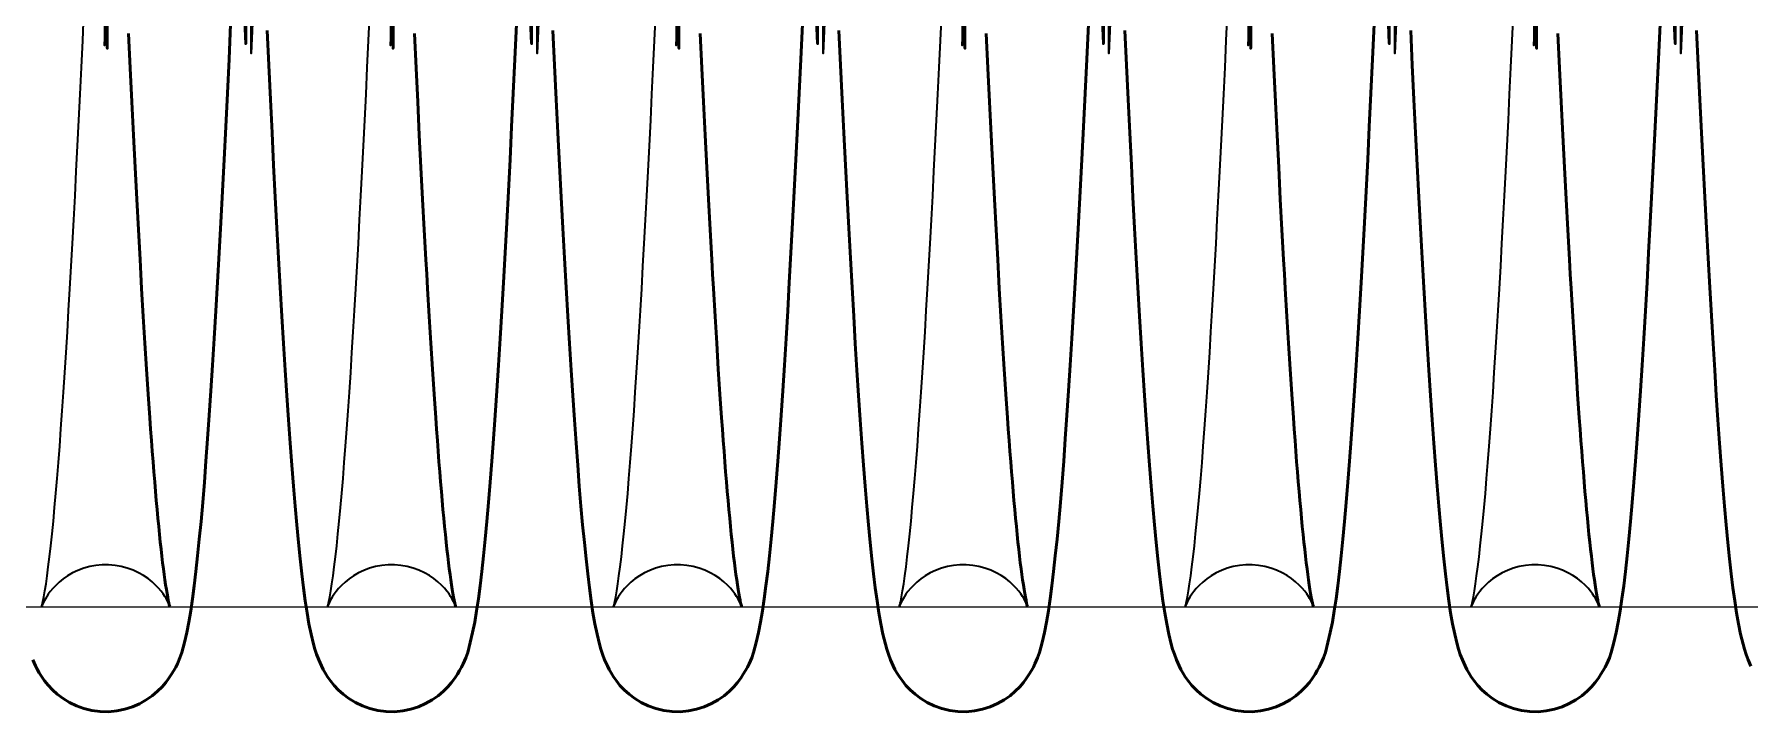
# Model space of a CAD drawing. Header units: millimetres. Extents: x 1448 to 104164, y -19509 to -89.
# Drawn here: x 52585.5 to 52681.2, y -3869 to -3831.2 of the extents above; entities that cross this region are included whole.
import ezdxf

# ---------------------------------------------------------------- set-up
doc = ezdxf.new("R2010")
doc.units = ezdxf.units.MM
doc.header["$LTSCALE"] = 60
doc.header["$MEASUREMENT"] = 0
doc.layers.get('0').update_dxf_attribs({"linetype": 'CONTINUOUS'})
doc.layers.add('가려진 것(ISO)', color=7, linetype='CONTINUOUS', lineweight=35)
doc.layers.add('가시적인 것(ISO)', color=7, linetype='CONTINUOUS', lineweight=50)

# ---------------------------------------------------------------- blocks, each defined once
blk = doc.blocks.new('토션스프링 3')
at = {"layer": '가려진 것(ISO)', "flags": 128}
for points in [[(21462260.421, -50952923.544), (21462260.35, -50952925.233), (21462260.278, -50952888.925)], [(21462276.368, -50952923.544), (21462276.297, -50952925.233), (21462276.225, -50952888.925)], [(21462292.315, -50952923.543), (21462292.243, -50952925.233), (21462292.172, -50952888.925)], [(21462308.262, -50952923.543), (21462308.19, -50952925.233), (21462308.119, -50952888.925)], [(21462324.209, -50952923.543), (21462324.137, -50952925.233), (21462324.065, -50952888.925)], [(21462340.155, -50952923.543), (21462340.084, -50952925.233), (21462340.012, -50952888.925)], [(21462255.802, -50952956.08), (21462255.796, -50952956.062), (21462255.775, -50952956.006), (21462255.732, -50952955.903), (21462255.653, -50952955.744), (21462255.596, -50952955.64), (21462255.523, -50952955.52), (21462255.431, -50952955.383), (21462255.317, -50952955.231), (21462255.178, -50952955.064), (21462255.01, -50952954.888), (21462254.815, -50952954.707), (21462254.59, -50952954.528), (21462254.336, -50952954.356), (21462254.056, -50952954.197), (21462253.754, -50952954.057), (21462253.433, -50952953.94), (21462253.096, -50952953.85), (21462252.748, -50952953.789), (21462252.393, -50952953.758), (21462252.037, -50952953.76), (21462251.683, -50952953.793), (21462251.336, -50952953.858), (21462251, -50952953.95), (21462250.681, -50952954.069), (21462250.381, -50952954.212), (21462250.104, -50952954.372), (21462249.853, -50952954.546), (21462249.63, -50952954.725), (21462249.438, -50952954.905), (21462249.274, -50952955.08), (21462249.138, -50952955.245), (21462249.026, -50952955.396), (21462248.936, -50952955.531), (21462248.864, -50952955.651), (21462248.808, -50952955.752), (21462248.765, -50952955.838), (21462248.707, -50952955.965), (21462248.677, -50952956.042), (21462248.665, -50952956.076), (21462248.665, -50952956.075), (21462248.674, -50952956.044), (21462248.688, -50952955.986), (21462248.708, -50952955.904), (21462248.731, -50952955.8), (21462248.783, -50952955.537), (21462248.84, -50952955.209), (21462248.9, -50952954.82), (21462248.963, -50952954.371), (21462249.028, -50952953.865), (21462249.096, -50952953.304), (21462249.166, -50952952.691), (21462249.236, -50952952.029), (21462249.308, -50952951.319), (21462249.379, -50952950.565), (21462249.451, -50952949.768), (21462249.521, -50952948.932), (21462249.592, -50952948.053), (21462249.662, -50952947.131), (21462249.733, -50952946.166), (21462249.804, -50952945.161), (21462249.876, -50952944.116), (21462249.947, -50952943.034), (21462250.018, -50952941.915), (21462250.09, -50952940.761), (21462250.161, -50952939.573), (21462250.232, -50952938.353), (21462250.304, -50952937.102), (21462250.375, -50952935.821), (21462250.446, -50952934.507), (21462250.517, -50952933.16), (21462250.589, -50952931.784), (21462250.66, -50952930.379), (21462250.732, -50952928.947), (21462250.804, -50952927.491), (21462250.875, -50952926.011), (21462250.947, -50952924.509), (21462251.018, -50952922.988)], [(21462252.09, -50952888.47), (21462252.161, -50952924.781), (21462252.233, -50952923.091)], [(21462271.749, -50952956.08), (21462271.743, -50952956.062), (21462271.722, -50952956.006), (21462271.678, -50952955.903), (21462271.6, -50952955.744), (21462271.543, -50952955.64), (21462271.47, -50952955.52), (21462271.378, -50952955.383), (21462271.264, -50952955.231), (21462271.124, -50952955.064), (21462270.957, -50952954.888), (21462270.761, -50952954.707), (21462270.537, -50952954.528), (21462270.283, -50952954.356), (21462270.003, -50952954.197), (21462269.701, -50952954.057), (21462269.38, -50952953.939), (21462269.043, -50952953.85), (21462268.695, -50952953.789), (21462268.34, -50952953.758), (21462267.984, -50952953.76), (21462267.63, -50952953.793), (21462267.283, -50952953.858), (21462266.947, -50952953.95), (21462266.627, -50952954.069), (21462266.328, -50952954.212), (21462266.051, -50952954.372), (21462265.8, -50952954.546), (21462265.577, -50952954.725), (21462265.385, -50952954.905), (21462265.221, -50952955.081), (21462265.084, -50952955.245), (21462264.973, -50952955.396), (21462264.883, -50952955.531), (21462264.811, -50952955.651), (21462264.755, -50952955.752), (21462264.712, -50952955.838), (21462264.654, -50952955.965), (21462264.624, -50952956.042), (21462264.612, -50952956.076), (21462264.612, -50952956.075), (21462264.62, -50952956.044), (21462264.635, -50952955.986), (21462264.655, -50952955.904), (21462264.678, -50952955.8), (21462264.73, -50952955.537), (21462264.787, -50952955.209), (21462264.847, -50952954.819), (21462264.91, -50952954.37), (21462264.975, -50952953.864), (21462265.043, -50952953.304), (21462265.113, -50952952.691), (21462265.183, -50952952.029), (21462265.255, -50952951.319), (21462265.326, -50952950.565), (21462265.398, -50952949.768), (21462265.468, -50952948.932), (21462265.539, -50952948.053), (21462265.609, -50952947.131), (21462265.68, -50952946.167), (21462265.751, -50952945.161), (21462265.822, -50952944.117), (21462265.894, -50952943.034), (21462265.965, -50952941.915), (21462266.037, -50952940.761), (21462266.108, -50952939.573), (21462266.179, -50952938.353), (21462266.25, -50952937.102), (21462266.322, -50952935.821), (21462266.393, -50952934.507), (21462266.464, -50952933.16), (21462266.536, -50952931.784), (21462266.607, -50952930.379), (21462266.679, -50952928.947), (21462266.75, -50952927.491), (21462266.822, -50952926.011), (21462266.894, -50952924.509), (21462266.965, -50952922.988)], [(21462268.037, -50952888.47), (21462268.108, -50952924.781), (21462268.18, -50952923.091)], [(21462287.695, -50952956.08), (21462287.69, -50952956.062), (21462287.669, -50952956.006), (21462287.625, -50952955.903), (21462287.547, -50952955.744), (21462287.49, -50952955.64), (21462287.417, -50952955.52), (21462287.325, -50952955.383), (21462287.211, -50952955.231), (21462287.071, -50952955.064), (21462286.904, -50952954.888), (21462286.708, -50952954.707), (21462286.484, -50952954.528), (21462286.23, -50952954.356), (21462285.95, -50952954.197), (21462285.648, -50952954.057), (21462285.327, -50952953.939), (21462284.99, -50952953.85), (21462284.641, -50952953.789), (21462284.286, -50952953.758), (21462283.93, -50952953.76), (21462283.577, -50952953.793), (21462283.23, -50952953.858), (21462282.894, -50952953.95), (21462282.574, -50952954.069), (21462282.275, -50952954.212), (21462281.998, -50952954.372), (21462281.746, -50952954.546), (21462281.524, -50952954.725), (21462281.331, -50952954.905), (21462281.167, -50952955.081), (21462281.031, -50952955.245), (21462280.919, -50952955.396), (21462280.829, -50952955.531), (21462280.758, -50952955.651), (21462280.702, -50952955.752), (21462280.658, -50952955.838), (21462280.601, -50952955.965), (21462280.571, -50952956.042), (21462280.559, -50952956.076), (21462280.559, -50952956.075), (21462280.567, -50952956.044), (21462280.582, -50952955.986), (21462280.601, -50952955.904), (21462280.625, -50952955.8), (21462280.677, -50952955.537), (21462280.734, -50952955.209), (21462280.794, -50952954.819), (21462280.857, -50952954.37), (21462280.922, -50952953.864), (21462280.99, -50952953.304), (21462281.06, -50952952.691), (21462281.13, -50952952.029), (21462281.201, -50952951.32), (21462281.273, -50952950.565), (21462281.344, -50952949.769), (21462281.415, -50952948.932), (21462281.485, -50952948.053), (21462281.556, -50952947.131), (21462281.627, -50952946.167), (21462281.698, -50952945.162), (21462281.769, -50952944.117), (21462281.841, -50952943.034), (21462281.912, -50952941.915), (21462281.983, -50952940.761), (21462282.055, -50952939.573), (21462282.126, -50952938.353), (21462282.197, -50952937.102), (21462282.268, -50952935.821), (21462282.34, -50952934.507), (21462282.411, -50952933.161), (21462282.482, -50952931.784), (21462282.554, -50952930.379), (21462282.626, -50952928.948), (21462282.697, -50952927.491), (21462282.769, -50952926.011), (21462282.84, -50952924.51), (21462282.912, -50952922.988)], [(21462283.984, -50952888.47), (21462284.055, -50952924.781), (21462284.127, -50952923.091)], [(21462303.642, -50952956.08), (21462303.636, -50952956.062), (21462303.616, -50952956.006), (21462303.572, -50952955.903), (21462303.494, -50952955.744), (21462303.436, -50952955.64), (21462303.363, -50952955.52), (21462303.272, -50952955.383), (21462303.158, -50952955.231), (21462303.018, -50952955.064), (21462302.851, -50952954.888), (21462302.655, -50952954.707), (21462302.431, -50952954.528), (21462302.177, -50952954.356), (21462301.897, -50952954.197), (21462301.594, -50952954.057), (21462301.274, -50952953.939), (21462300.937, -50952953.85), (21462300.588, -50952953.789), (21462300.233, -50952953.758), (21462299.877, -50952953.76), (21462299.524, -50952953.793), (21462299.176, -50952953.858), (21462298.84, -50952953.951), (21462298.521, -50952954.069), (21462298.222, -50952954.212), (21462297.945, -50952954.372), (21462297.693, -50952954.546), (21462297.471, -50952954.725), (21462297.278, -50952954.905), (21462297.114, -50952955.081), (21462296.978, -50952955.245), (21462296.866, -50952955.396), (21462296.776, -50952955.531), (21462296.705, -50952955.651), (21462296.649, -50952955.752), (21462296.605, -50952955.838), (21462296.548, -50952955.965), (21462296.518, -50952956.042), (21462296.506, -50952956.076), (21462296.506, -50952956.075), (21462296.514, -50952956.044), (21462296.529, -50952955.986), (21462296.548, -50952955.904), (21462296.572, -50952955.8), (21462296.624, -50952955.537), (21462296.681, -50952955.208), (21462296.741, -50952954.819), (21462296.804, -50952954.37), (21462296.869, -50952953.864), (21462296.937, -50952953.304), (21462297.006, -50952952.691), (21462297.077, -50952952.029), (21462297.148, -50952951.32), (21462297.22, -50952950.565), (21462297.291, -50952949.769), (21462297.362, -50952948.932), (21462297.432, -50952948.053), (21462297.503, -50952947.131), (21462297.574, -50952946.167), (21462297.645, -50952945.162), (21462297.716, -50952944.117), (21462297.787, -50952943.035), (21462297.859, -50952941.915), (21462297.93, -50952940.761), (21462298.002, -50952939.573), (21462298.073, -50952938.353), (21462298.144, -50952937.102), (21462298.215, -50952935.821), (21462298.286, -50952934.507), (21462298.358, -50952933.161), (21462298.429, -50952931.784), (21462298.501, -50952930.38), (21462298.572, -50952928.948), (21462298.644, -50952927.491), (21462298.716, -50952926.011), (21462298.787, -50952924.51), (21462298.859, -50952922.988)], [(21462299.931, -50952888.469), (21462300.002, -50952924.781), (21462300.074, -50952923.091)], [(21462319.589, -50952956.08), (21462319.583, -50952956.062), (21462319.563, -50952956.006), (21462319.519, -50952955.903), (21462319.44, -50952955.744), (21462319.383, -50952955.64), (21462319.31, -50952955.52), (21462319.218, -50952955.383), (21462319.105, -50952955.231), (21462318.965, -50952955.064), (21462318.797, -50952954.888), (21462318.602, -50952954.707), (21462318.378, -50952954.528), (21462318.124, -50952954.356), (21462317.844, -50952954.197), (21462317.541, -50952954.057), (21462317.22, -50952953.939), (21462316.884, -50952953.85), (21462316.535, -50952953.789), (21462316.18, -50952953.758), (21462315.824, -50952953.76), (21462315.471, -50952953.793), (21462315.123, -50952953.858), (21462314.787, -50952953.951), (21462314.468, -50952954.069), (21462314.168, -50952954.212), (21462313.891, -50952954.373), (21462313.64, -50952954.546), (21462313.417, -50952954.725), (21462313.225, -50952954.905), (21462313.061, -50952955.081), (21462312.925, -50952955.245), (21462312.813, -50952955.396), (21462312.723, -50952955.531), (21462312.651, -50952955.651), (21462312.596, -50952955.753), (21462312.552, -50952955.838), (21462312.494, -50952955.965), (21462312.465, -50952956.042), (21462312.453, -50952956.076), (21462312.453, -50952956.075), (21462312.461, -50952956.044), (21462312.475, -50952955.986), (21462312.495, -50952955.904), (21462312.518, -50952955.8), (21462312.571, -50952955.536), (21462312.628, -50952955.208), (21462312.688, -50952954.818), (21462312.751, -50952954.369), (21462312.816, -50952953.864), (21462312.884, -50952953.303), (21462312.953, -50952952.691), (21462313.024, -50952952.029), (21462313.095, -50952951.32), (21462313.167, -50952950.566), (21462313.238, -50952949.769), (21462313.309, -50952948.932), (21462313.379, -50952948.053), (21462313.45, -50952947.131), (21462313.521, -50952946.167), (21462313.592, -50952945.162), (21462313.663, -50952944.118), (21462313.734, -50952943.035), (21462313.806, -50952941.916), (21462313.877, -50952940.761), (21462313.948, -50952939.573), (21462314.02, -50952938.353), (21462314.091, -50952937.102), (21462314.162, -50952935.821), (21462314.233, -50952934.507), (21462314.305, -50952933.161), (21462314.376, -50952931.785), (21462314.448, -50952930.38), (21462314.519, -50952928.948), (21462314.591, -50952927.492), (21462314.662, -50952926.011), (21462314.734, -50952924.51), (21462314.806, -50952922.988)], [(21462315.877, -50952888.469), (21462315.949, -50952924.781), (21462316.02, -50952923.091)], [(21462335.536, -50952956.08), (21462335.53, -50952956.062), (21462335.509, -50952956.006), (21462335.466, -50952955.903), (21462335.387, -50952955.744), (21462335.33, -50952955.64), (21462335.257, -50952955.52), (21462335.165, -50952955.383), (21462335.052, -50952955.231), (21462334.912, -50952955.064), (21462334.744, -50952954.888), (21462334.549, -50952954.707), (21462334.324, -50952954.528), (21462334.071, -50952954.356), (21462333.79, -50952954.197), (21462333.488, -50952954.057), (21462333.167, -50952953.939), (21462332.83, -50952953.85), (21462332.482, -50952953.789), (21462332.127, -50952953.758), (21462331.771, -50952953.76), (21462331.417, -50952953.793), (21462331.07, -50952953.858), (21462330.734, -50952953.951), (21462330.414, -50952954.069), (21462330.115, -50952954.212), (21462329.838, -50952954.373), (21462329.587, -50952954.546), (21462329.364, -50952954.725), (21462329.172, -50952954.906), (21462329.008, -50952955.081), (21462328.872, -50952955.245), (21462328.76, -50952955.396), (21462328.67, -50952955.531), (21462328.598, -50952955.651), (21462328.542, -50952955.753), (21462328.499, -50952955.838), (21462328.441, -50952955.965), (21462328.412, -50952956.042), (21462328.4, -50952956.076), (21462328.4, -50952956.075), (21462328.408, -50952956.044), (21462328.422, -50952955.987), (21462328.442, -50952955.904), (21462328.465, -50952955.8), (21462328.518, -50952955.536), (21462328.575, -50952955.208), (21462328.635, -50952954.818), (21462328.698, -50952954.369), (21462328.764, -50952953.863), (21462328.831, -50952953.303), (21462328.9, -50952952.691), (21462328.971, -50952952.029), (21462329.042, -50952951.32), (21462329.113, -50952950.566), (21462329.185, -50952949.769), (21462329.256, -50952948.932), (21462329.326, -50952948.053), (21462329.397, -50952947.132), (21462329.468, -50952946.168), (21462329.539, -50952945.162), (21462329.61, -50952944.118), (21462329.681, -50952943.035), (21462329.752, -50952941.916), (21462329.824, -50952940.762), (21462329.895, -50952939.573), (21462329.967, -50952938.353), (21462330.038, -50952937.101), (21462330.109, -50952935.82), (21462330.18, -50952934.507), (21462330.251, -50952933.161), (21462330.323, -50952931.785), (21462330.394, -50952930.38), (21462330.466, -50952928.949), (21462330.538, -50952927.492), (21462330.609, -50952926.012), (21462330.681, -50952924.51), (21462330.752, -50952922.988)], [(21462331.824, -50952888.469), (21462331.896, -50952924.781), (21462331.967, -50952923.091)]]:
    blk.add_lwpolyline(points, dxfattribs=at)
at = {"layer": '가시적인 것(ISO)', "flags": 128}
for points in [[(21462252.219, -50952922.763), (21462252.311, -50952924.93), (21462252.402, -50952889.096)], [(21462253.501, -50952924.116), (21462253.592, -50952926.04), (21462253.684, -50952927.929), (21462253.776, -50952929.78), (21462253.867, -50952931.59), (21462253.959, -50952933.353), (21462254.05, -50952935.068), (21462254.142, -50952936.73), (21462254.187, -50952937.54), (21462254.233, -50952938.337), (21462254.324, -50952939.893), (21462254.415, -50952941.395), (21462254.506, -50952942.841), (21462254.598, -50952944.228), (21462254.689, -50952945.553), (21462254.734, -50952946.191), (21462254.78, -50952946.812), (21462254.825, -50952947.416), (21462254.87, -50952948.003), (21462254.915, -50952948.572), (21462254.96, -50952949.123), (21462255.005, -50952949.657), (21462255.05, -50952950.174), (21462255.095, -50952950.673), (21462255.14, -50952951.155), (21462255.185, -50952951.617), (21462255.23, -50952952.061), (21462255.274, -50952952.485), (21462255.318, -50952952.89), (21462255.361, -50952953.274), (21462255.405, -50952953.638), (21462255.447, -50952953.98), (21462255.489, -50952954.301), (21462255.531, -50952954.6), (21462255.572, -50952954.877), (21462255.613, -50952955.131), (21462255.651, -50952955.36), (21462255.688, -50952955.561), (21462255.721, -50952955.733), (21462255.751, -50952955.875), (21462255.776, -50952955.984), (21462255.795, -50952956.054), (21462255.802, -50952956.08)], [(21462268.166, -50952922.763), (21462268.258, -50952924.93), (21462268.349, -50952889.096)], [(21462269.447, -50952924.116), (21462269.539, -50952926.04), (21462269.631, -50952927.929), (21462269.722, -50952929.78), (21462269.814, -50952931.59), (21462269.906, -50952933.353), (21462269.997, -50952935.068), (21462270.088, -50952936.73), (21462270.134, -50952937.54), (21462270.179, -50952938.337), (21462270.271, -50952939.893), (21462270.362, -50952941.395), (21462270.453, -50952942.841), (21462270.545, -50952944.228), (21462270.636, -50952945.553), (21462270.681, -50952946.191), (21462270.727, -50952946.812), (21462270.772, -50952947.416), (21462270.817, -50952948.003), (21462270.862, -50952948.572), (21462270.907, -50952949.123), (21462270.952, -50952949.657), (21462270.997, -50952950.174), (21462271.042, -50952950.673), (21462271.087, -50952951.155), (21462271.132, -50952951.617), (21462271.176, -50952952.061), (21462271.221, -50952952.485), (21462271.265, -50952952.89), (21462271.308, -50952953.274), (21462271.351, -50952953.638), (21462271.394, -50952953.98), (21462271.436, -50952954.301), (21462271.478, -50952954.6), (21462271.519, -50952954.877), (21462271.56, -50952955.131), (21462271.598, -50952955.36), (21462271.634, -50952955.561), (21462271.668, -50952955.733), (21462271.698, -50952955.875), (21462271.723, -50952955.984), (21462271.742, -50952956.054), (21462271.749, -50952956.08)], [(21462284.113, -50952922.763), (21462284.205, -50952924.93), (21462284.296, -50952889.096)], [(21462285.394, -50952924.116), (21462285.486, -50952926.04), (21462285.578, -50952927.929), (21462285.669, -50952929.78), (21462285.761, -50952931.589), (21462285.853, -50952933.353), (21462285.944, -50952935.068), (21462286.035, -50952936.73), (21462286.081, -50952937.54), (21462286.126, -50952938.337), (21462286.218, -50952939.893), (21462286.309, -50952941.395), (21462286.4, -50952942.841), (21462286.491, -50952944.228), (21462286.583, -50952945.553), (21462286.628, -50952946.191), (21462286.673, -50952946.812), (21462286.719, -50952947.416), (21462286.764, -50952948.003), (21462286.809, -50952948.572), (21462286.854, -50952949.123), (21462286.899, -50952949.657), (21462286.944, -50952950.174), (21462286.989, -50952950.673), (21462287.034, -50952951.155), (21462287.079, -50952951.617), (21462287.123, -50952952.061), (21462287.168, -50952952.485), (21462287.212, -50952952.89), (21462287.255, -50952953.274), (21462287.298, -50952953.638), (21462287.341, -50952953.98), (21462287.383, -50952954.301), (21462287.425, -50952954.6), (21462287.466, -50952954.877), (21462287.506, -50952955.131), (21462287.545, -50952955.36), (21462287.581, -50952955.561), (21462287.615, -50952955.733), (21462287.645, -50952955.875), (21462287.67, -50952955.984), (21462287.688, -50952956.054), (21462287.695, -50952956.08)], [(21462300.06, -50952922.763), (21462300.151, -50952924.93), (21462300.243, -50952889.096)], [(21462301.341, -50952924.116), (21462301.433, -50952926.04), (21462301.524, -50952927.929), (21462301.616, -50952929.78), (21462301.708, -50952931.589), (21462301.799, -50952933.353), (21462301.891, -50952935.068), (21462301.982, -50952936.73), (21462302.028, -50952937.54), (21462302.073, -50952938.337), (21462302.164, -50952939.893), (21462302.256, -50952941.395), (21462302.347, -50952942.841), (21462302.438, -50952944.228), (21462302.529, -50952945.552), (21462302.575, -50952946.191), (21462302.62, -50952946.812), (21462302.666, -50952947.416), (21462302.711, -50952948.003), (21462302.756, -50952948.572), (21462302.801, -50952949.123), (21462302.846, -50952949.657), (21462302.891, -50952950.174), (21462302.936, -50952950.673), (21462302.981, -50952951.155), (21462303.026, -50952951.617), (21462303.07, -50952952.061), (21462303.114, -50952952.485), (21462303.158, -50952952.89), (21462303.202, -50952953.274), (21462303.245, -50952953.638), (21462303.288, -50952953.98), (21462303.33, -50952954.301), (21462303.372, -50952954.6), (21462303.413, -50952954.877), (21462303.453, -50952955.131), (21462303.492, -50952955.36), (21462303.528, -50952955.561), (21462303.562, -50952955.733), (21462303.591, -50952955.875), (21462303.617, -50952955.984), (21462303.635, -50952956.054), (21462303.642, -50952956.08)], [(21462316.006, -50952922.763), (21462316.098, -50952924.93), (21462316.19, -50952889.095)], [(21462317.288, -50952924.116), (21462317.38, -50952926.04), (21462317.471, -50952927.929), (21462317.563, -50952929.78), (21462317.655, -50952931.589), (21462317.746, -50952933.353), (21462317.838, -50952935.068), (21462317.929, -50952936.73), (21462317.974, -50952937.54), (21462318.02, -50952938.337), (21462318.111, -50952939.893), (21462318.202, -50952941.395), (21462318.294, -50952942.841), (21462318.385, -50952944.228), (21462318.476, -50952945.552), (21462318.522, -50952946.19), (21462318.567, -50952946.812), (21462318.612, -50952947.416), (21462318.658, -50952948.003), (21462318.703, -50952948.572), (21462318.748, -50952949.123), (21462318.793, -50952949.657), (21462318.838, -50952950.174), (21462318.883, -50952950.673), (21462318.928, -50952951.155), (21462318.972, -50952951.617), (21462319.017, -50952952.061), (21462319.061, -50952952.485), (21462319.105, -50952952.89), (21462319.149, -50952953.274), (21462319.192, -50952953.638), (21462319.235, -50952953.98), (21462319.277, -50952954.301), (21462319.319, -50952954.6), (21462319.36, -50952954.877), (21462319.4, -50952955.131), (21462319.439, -50952955.36), (21462319.475, -50952955.561), (21462319.508, -50952955.733), (21462319.538, -50952955.875), (21462319.564, -50952955.984), (21462319.582, -50952956.054), (21462319.589, -50952956.08)], [(21462331.953, -50952922.763), (21462332.045, -50952924.93), (21462332.137, -50952889.095)], [(21462333.235, -50952924.116), (21462333.326, -50952926.04), (21462333.418, -50952927.929), (21462333.51, -50952929.78), (21462333.601, -50952931.589), (21462333.693, -50952933.353), (21462333.785, -50952935.068), (21462333.876, -50952936.73), (21462333.921, -50952937.54), (21462333.967, -50952938.337), (21462334.058, -50952939.893), (21462334.149, -50952941.395), (21462334.241, -50952942.841), (21462334.332, -50952944.228), (21462334.423, -50952945.552), (21462334.469, -50952946.19), (21462334.514, -50952946.812), (21462334.559, -50952947.416), (21462334.604, -50952948.003), (21462334.65, -50952948.572), (21462334.695, -50952949.123), (21462334.74, -50952949.657), (21462334.785, -50952950.174), (21462334.83, -50952950.673), (21462334.875, -50952951.155), (21462334.919, -50952951.617), (21462334.964, -50952952.061), (21462335.008, -50952952.485), (21462335.052, -50952952.89), (21462335.096, -50952953.274), (21462335.139, -50952953.638), (21462335.182, -50952953.98), (21462335.224, -50952954.301), (21462335.265, -50952954.6), (21462335.307, -50952954.877), (21462335.347, -50952955.131), (21462335.386, -50952955.36), (21462335.422, -50952955.561), (21462335.455, -50952955.733), (21462335.485, -50952955.875), (21462335.511, -50952955.984), (21462335.529, -50952956.054), (21462335.536, -50952956.08)], [(21462259.199, -50952923.592), (21462259.107, -50952925.537), (21462259.016, -50952927.445), (21462258.924, -50952929.312), (21462258.833, -50952931.134), (21462258.741, -50952932.914), (21462258.65, -50952934.654), (21462258.558, -50952936.348), (21462258.466, -50952937.995), (21462258.374, -50952939.592), (21462258.282, -50952941.135), (21462258.19, -50952942.622), (21462258.098, -50952944.05), (21462258.007, -50952945.416), (21462257.915, -50952946.721), (21462257.823, -50952947.967), (21462257.731, -50952949.151), (21462257.638, -50952950.275), (21462257.545, -50952951.335), (21462257.451, -50952952.331), (21462257.356, -50952953.262), (21462257.261, -50952954.128), (21462257.165, -50952954.926), (21462257.068, -50952955.657), (21462256.969, -50952956.329), (21462256.863, -50952956.952), (21462256.746, -50952957.536), (21462256.616, -50952958.092), (21462256.474, -50952958.647), (21462256.37, -50952958.95), (21462256.226, -50952959.283), (21462256.133, -50952959.464), (21462256.025, -50952959.657), (21462255.899, -50952959.864), (21462255.753, -50952960.085), (21462255.578, -50952960.32), (21462255.369, -50952960.566), (21462255.12, -50952960.815), (21462254.827, -50952961.062), (21462254.493, -50952961.296), (21462254.123, -50952961.506), (21462253.721, -50952961.683), (21462253.291, -50952961.819), (21462252.841, -50952961.91), (21462252.381, -50952961.952), (21462251.919, -50952961.942), (21462251.461, -50952961.882), (21462251.017, -50952961.775), (21462250.597, -50952961.624), (21462250.205, -50952961.434), (21462249.847, -50952961.215), (21462249.53, -50952960.976), (21462249.255, -50952960.728), (21462249.019, -50952960.478), (21462248.822, -50952960.235), (21462248.658, -50952960.005), (21462248.522, -50952959.789), (21462248.409, -50952959.588), (21462248.315, -50952959.4), (21462248.163, -50952959.058)], [(21462275.146, -50952923.592), (21462275.054, -50952925.538), (21462274.962, -50952927.446), (21462274.871, -50952929.312), (21462274.78, -50952931.134), (21462274.688, -50952932.915), (21462274.597, -50952934.654), (21462274.505, -50952936.349), (21462274.413, -50952937.996), (21462274.321, -50952939.593), (21462274.229, -50952941.136), (21462274.137, -50952942.623), (21462274.045, -50952944.051), (21462273.953, -50952945.416), (21462273.862, -50952946.722), (21462273.77, -50952947.967), (21462273.677, -50952949.152), (21462273.585, -50952950.275), (21462273.491, -50952951.335), (21462273.398, -50952952.332), (21462273.303, -50952953.263), (21462273.208, -50952954.128), (21462273.111, -50952954.926), (21462273.015, -50952955.658), (21462272.916, -50952956.33), (21462272.81, -50952956.953), (21462272.693, -50952957.537), (21462272.564, -50952958.092), (21462272.421, -50952958.647), (21462272.316, -50952958.949), (21462272.171, -50952959.283), (21462272.079, -50952959.464), (21462271.971, -50952959.657), (21462271.846, -50952959.864), (21462271.7, -50952960.085), (21462271.525, -50952960.321), (21462271.315, -50952960.566), (21462271.067, -50952960.815), (21462270.777, -50952961.062), (21462270.446, -50952961.294), (21462270.075, -50952961.503), (21462269.671, -50952961.681), (21462269.242, -50952961.818), (21462268.794, -50952961.909), (21462268.333, -50952961.951), (21462267.869, -50952961.943), (21462267.413, -50952961.884), (21462266.97, -50952961.776), (21462266.547, -50952961.625), (21462266.155, -50952961.437), (21462265.799, -50952961.218), (21462265.481, -50952960.979), (21462265.203, -50952960.73), (21462264.968, -50952960.481), (21462264.771, -50952960.239), (21462264.607, -50952960.007), (21462264.471, -50952959.791), (21462264.357, -50952959.59), (21462264.262, -50952959.402), (21462264.112, -50952959.06), (21462263.995, -50952958.751), (21462263.901, -50952958.462), (21462263.822, -50952958.185), (21462263.688, -50952957.634), (21462263.568, -50952957.053), (21462263.459, -50952956.432), (21462263.357, -50952955.765), (21462263.261, -50952955.045), (21462263.167, -50952954.265), (21462263.073, -50952953.419), (21462262.979, -50952952.504), (21462262.886, -50952951.524), (21462262.793, -50952950.478), (21462262.7, -50952949.37), (21462262.608, -50952948.198), (21462262.516, -50952946.966), (21462262.424, -50952945.67), (21462262.332, -50952944.31), (21462262.24, -50952942.889), (21462262.147, -50952941.409), (21462262.055, -50952939.875), (21462261.963, -50952938.287), (21462261.871, -50952936.65), (21462261.78, -50952934.966), (21462261.688, -50952933.237), (21462261.597, -50952931.466), (21462261.505, -50952929.648), (21462261.414, -50952927.786), (21462261.322, -50952925.883), (21462261.23, -50952923.943)], [(21462260.131, -50952888.841), (21462260.04, -50952924.679), (21462259.948, -50952922.523)], [(21462291.093, -50952923.592), (21462291.001, -50952925.538), (21462290.909, -50952927.446), (21462290.818, -50952929.312), (21462290.726, -50952931.134), (21462290.635, -50952932.915), (21462290.543, -50952934.654), (21462290.452, -50952936.349), (21462290.36, -50952937.996), (21462290.268, -50952939.593), (21462290.176, -50952941.136), (21462290.084, -50952942.623), (21462289.992, -50952944.051), (21462289.9, -50952945.416), (21462289.809, -50952946.722), (21462289.717, -50952947.967), (21462289.624, -50952949.152), (21462289.532, -50952950.275), (21462289.438, -50952951.336), (21462289.344, -50952952.332), (21462289.25, -50952953.263), (21462289.155, -50952954.128), (21462289.058, -50952954.927), (21462288.962, -50952955.658), (21462288.862, -50952956.33), (21462288.756, -50952956.953), (21462288.64, -50952957.537), (21462288.511, -50952958.092), (21462288.367, -50952958.647), (21462288.263, -50952958.949), (21462288.117, -50952959.282), (21462288.025, -50952959.464), (21462287.917, -50952959.657), (21462287.792, -50952959.864), (21462287.647, -50952960.085), (21462287.472, -50952960.32), (21462287.262, -50952960.566), (21462287.014, -50952960.815), (21462286.724, -50952961.061), (21462286.393, -50952961.294), (21462286.022, -50952961.503), (21462285.618, -50952961.681), (21462285.189, -50952961.818), (21462284.741, -50952961.909), (21462284.28, -50952961.951), (21462283.816, -50952961.943), (21462283.36, -50952961.884), (21462282.917, -50952961.776), (21462282.494, -50952961.625), (21462282.102, -50952961.437), (21462281.746, -50952961.218), (21462281.428, -50952960.979), (21462281.15, -50952960.73), (21462280.915, -50952960.481), (21462280.718, -50952960.239), (21462280.554, -50952960.007), (21462280.418, -50952959.791), (21462280.304, -50952959.59), (21462280.209, -50952959.402), (21462280.059, -50952959.061), (21462279.942, -50952958.751), (21462279.847, -50952958.462), (21462279.769, -50952958.185), (21462279.635, -50952957.634), (21462279.515, -50952957.052), (21462279.406, -50952956.432), (21462279.304, -50952955.765), (21462279.208, -50952955.045), (21462279.114, -50952954.265), (21462279.02, -50952953.419), (21462278.926, -50952952.504), (21462278.832, -50952951.524), (21462278.739, -50952950.478), (21462278.647, -50952949.37), (21462278.555, -50952948.198), (21462278.463, -50952946.966), (21462278.371, -50952945.67), (21462278.279, -50952944.31), (21462278.186, -50952942.888), (21462278.094, -50952941.409), (21462278.002, -50952939.874), (21462277.91, -50952938.287), (21462277.818, -50952936.65), (21462277.727, -50952934.965), (21462277.635, -50952933.237), (21462277.544, -50952931.466), (21462277.452, -50952929.648), (21462277.361, -50952927.786), (21462277.269, -50952925.883), (21462277.177, -50952923.942)], [(21462276.078, -50952888.84), (21462275.987, -50952924.678), (21462275.895, -50952922.523)], [(21462307.039, -50952923.593), (21462306.948, -50952925.538), (21462306.856, -50952927.446), (21462306.765, -50952929.312), (21462306.673, -50952931.134), (21462306.582, -50952932.915), (21462306.49, -50952934.654), (21462306.398, -50952936.349), (21462306.307, -50952937.996), (21462306.215, -50952939.593), (21462306.123, -50952941.136), (21462306.031, -50952942.623), (21462305.939, -50952944.051), (21462305.847, -50952945.416), (21462305.755, -50952946.722), (21462305.663, -50952947.967), (21462305.571, -50952949.152), (21462305.478, -50952950.275), (21462305.385, -50952951.336), (21462305.291, -50952952.332), (21462305.197, -50952953.263), (21462305.101, -50952954.129), (21462305.005, -50952954.927), (21462304.908, -50952955.658), (21462304.809, -50952956.33), (21462304.703, -50952956.953), (21462304.587, -50952957.537), (21462304.458, -50952958.092), (21462304.314, -50952958.647), (21462304.209, -50952958.949), (21462304.063, -50952959.282), (21462303.971, -50952959.464), (21462303.864, -50952959.657), (21462303.739, -50952959.863), (21462303.594, -50952960.085), (21462303.419, -50952960.32), (21462303.209, -50952960.565), (21462302.961, -50952960.815), (21462302.671, -50952961.061), (21462302.34, -50952961.294), (21462301.969, -50952961.503), (21462301.566, -50952961.681), (21462301.137, -50952961.818), (21462300.688, -50952961.909), (21462300.227, -50952961.951), (21462299.764, -50952961.943), (21462299.307, -50952961.884), (21462298.864, -50952961.776), (21462298.441, -50952961.625), (21462298.049, -50952961.437), (21462297.693, -50952961.218), (21462297.375, -50952960.979), (21462297.097, -50952960.73), (21462296.862, -50952960.481), (21462296.665, -50952960.239), (21462296.5, -50952960.008), (21462296.365, -50952959.791), (21462296.251, -50952959.59), (21462296.156, -50952959.402), (21462296.006, -50952959.061), (21462295.889, -50952958.751), (21462295.794, -50952958.463), (21462295.716, -50952958.186), (21462295.582, -50952957.634), (21462295.462, -50952957.052), (21462295.352, -50952956.432), (21462295.251, -50952955.765), (21462295.155, -50952955.046), (21462295.061, -50952954.266), (21462294.967, -50952953.419), (21462294.873, -50952952.504), (21462294.779, -50952951.524), (21462294.686, -50952950.479), (21462294.594, -50952949.37), (21462294.501, -50952948.199), (21462294.409, -50952946.966), (21462294.317, -50952945.67), (21462294.225, -50952944.309), (21462294.133, -50952942.888), (21462294.041, -50952941.409), (21462293.949, -50952939.874), (21462293.857, -50952938.287), (21462293.765, -50952936.65), (21462293.673, -50952934.965), (21462293.582, -50952933.237), (21462293.491, -50952931.466), (21462293.399, -50952929.648), (21462293.308, -50952927.785), (21462293.216, -50952925.882), (21462293.124, -50952923.942)], [(21462292.025, -50952888.84), (21462291.933, -50952924.678), (21462291.842, -50952922.523)], [(21462322.986, -50952923.593), (21462322.895, -50952925.538), (21462322.803, -50952927.446), (21462322.711, -50952929.312), (21462322.62, -50952931.134), (21462322.529, -50952932.915), (21462322.437, -50952934.654), (21462322.345, -50952936.349), (21462322.253, -50952937.996), (21462322.161, -50952939.593), (21462322.069, -50952941.136), (21462321.978, -50952942.623), (21462321.886, -50952944.051), (21462321.794, -50952945.416), (21462321.702, -50952946.722), (21462321.61, -50952947.967), (21462321.518, -50952949.152), (21462321.425, -50952950.276), (21462321.332, -50952951.336), (21462321.238, -50952952.332), (21462321.144, -50952953.263), (21462321.048, -50952954.129), (21462320.952, -50952954.927), (21462320.855, -50952955.658), (21462320.756, -50952956.33), (21462320.65, -50952956.953), (21462320.533, -50952957.537), (21462320.405, -50952958.092), (21462320.26, -50952958.646), (21462320.155, -50952958.949), (21462320.009, -50952959.282), (21462319.917, -50952959.463), (21462319.81, -50952959.657), (21462319.686, -50952959.863), (21462319.541, -50952960.085), (21462319.366, -50952960.32), (21462319.156, -50952960.565), (21462318.908, -50952960.815), (21462318.618, -50952961.061), (21462318.287, -50952961.293), (21462317.916, -50952961.503), (21462317.513, -50952961.681), (21462317.084, -50952961.818), (21462316.635, -50952961.909), (21462316.174, -50952961.951), (21462315.711, -50952961.943), (21462315.254, -50952961.884), (21462314.811, -50952961.776), (21462314.388, -50952961.625), (21462313.996, -50952961.437), (21462313.64, -50952961.218), (21462313.322, -50952960.979), (21462313.044, -50952960.73), (21462312.809, -50952960.482), (21462312.612, -50952960.239), (21462312.447, -50952960.008), (21462312.311, -50952959.791), (21462312.198, -50952959.59), (21462312.103, -50952959.402), (21462311.953, -50952959.061), (21462311.836, -50952958.751), (21462311.741, -50952958.463), (21462311.663, -50952958.186), (21462311.529, -50952957.634), (21462311.408, -50952957.052), (21462311.299, -50952956.432), (21462311.198, -50952955.766), (21462311.102, -50952955.046), (21462311.008, -50952954.266), (21462310.914, -50952953.419), (21462310.82, -50952952.504), (21462310.726, -50952951.524), (21462310.633, -50952950.479), (21462310.54, -50952949.37), (21462310.448, -50952948.199), (21462310.356, -50952946.966), (21462310.264, -50952945.67), (21462310.172, -50952944.309), (21462310.08, -50952942.888), (21462309.988, -50952941.409), (21462309.896, -50952939.874), (21462309.804, -50952938.287), (21462309.712, -50952936.649), (21462309.62, -50952934.965), (21462309.529, -50952933.237), (21462309.437, -50952931.466), (21462309.346, -50952929.648), (21462309.254, -50952927.785), (21462309.163, -50952925.882), (21462309.071, -50952923.941)], [(21462307.972, -50952888.84), (21462307.88, -50952924.678), (21462307.789, -50952922.523)], [(21462338.933, -50952923.593), (21462338.841, -50952925.538), (21462338.75, -50952927.446), (21462338.658, -50952929.312), (21462338.567, -50952931.134), (21462338.476, -50952932.915), (21462338.384, -50952934.654), (21462338.292, -50952936.349), (21462338.2, -50952937.996), (21462338.108, -50952939.593), (21462338.016, -50952941.137), (21462337.924, -50952942.623), (21462337.833, -50952944.051), (21462337.741, -50952945.416), (21462337.649, -50952946.722), (21462337.557, -50952947.967), (21462337.465, -50952949.152), (21462337.372, -50952950.276), (21462337.279, -50952951.336), (21462337.185, -50952952.332), (21462337.09, -50952953.264), (21462336.995, -50952954.129), (21462336.899, -50952954.927), (21462336.802, -50952955.658), (21462336.703, -50952956.33), (21462336.597, -50952956.954), (21462336.48, -50952957.537), (21462336.352, -50952958.091), (21462336.207, -50952958.646), (21462336.101, -50952958.948), (21462335.956, -50952959.282), (21462335.864, -50952959.463), (21462335.756, -50952959.657), (21462335.633, -50952959.863), (21462335.488, -50952960.084), (21462335.313, -50952960.32), (21462335.103, -50952960.565), (21462334.855, -50952960.815), (21462334.565, -50952961.061), (21462334.234, -50952961.293), (21462333.863, -50952961.503), (21462333.46, -50952961.68), (21462333.031, -50952961.818), (21462332.582, -50952961.909), (21462332.121, -50952961.951), (21462331.658, -50952961.943), (21462331.202, -50952961.884), (21462330.758, -50952961.776), (21462330.335, -50952961.625), (21462329.944, -50952961.437), (21462329.587, -50952961.218), (21462329.268, -50952960.979), (21462328.991, -50952960.73), (21462328.756, -50952960.482), (21462328.559, -50952960.239), (21462328.394, -50952960.008), (21462328.258, -50952959.791), (21462328.145, -50952959.59), (21462328.05, -50952959.402), (21462327.9, -50952959.061), (21462327.783, -50952958.752), (21462327.688, -50952958.463), (21462327.61, -50952958.186), (21462327.475, -50952957.634), (21462327.355, -50952957.052), (21462327.246, -50952956.432), (21462327.145, -50952955.766), (21462327.049, -50952955.047), (21462326.955, -50952954.267), (21462326.861, -50952953.419), (21462326.767, -50952952.505), (21462326.673, -50952951.524), (21462326.58, -50952950.479), (21462326.487, -50952949.37), (21462326.395, -50952948.199), (21462326.303, -50952946.967), (21462326.211, -50952945.67), (21462326.119, -50952944.309), (21462326.027, -50952942.888), (21462325.935, -50952941.408), (21462325.843, -50952939.874), (21462325.751, -50952938.286), (21462325.659, -50952936.649), (21462325.567, -50952934.965), (21462325.476, -50952933.237), (21462325.384, -50952931.466), (21462325.293, -50952929.648), (21462325.201, -50952927.785), (21462325.109, -50952925.881), (21462325.018, -50952923.941)], [(21462323.919, -50952888.839), (21462323.827, -50952924.678), (21462323.736, -50952922.523)], [(21462343.997, -50952959.403), (21462343.846, -50952959.061), (21462343.729, -50952958.752), (21462343.635, -50952958.463), (21462343.557, -50952958.186), (21462343.422, -50952957.634), (21462343.302, -50952957.052), (21462343.193, -50952956.432), (21462343.092, -50952955.766), (21462342.996, -50952955.047), (21462342.902, -50952954.267), (21462342.808, -50952953.42), (21462342.713, -50952952.505), (21462342.62, -50952951.524), (21462342.527, -50952950.479), (21462342.434, -50952949.37), (21462342.342, -50952948.199), (21462342.25, -50952946.967), (21462342.158, -50952945.67), (21462342.066, -50952944.309), (21462341.974, -50952942.888), (21462341.882, -50952941.408), (21462341.789, -50952939.873), (21462341.698, -50952938.286), (21462341.606, -50952936.649), (21462341.514, -50952934.965), (21462341.422, -50952933.237), (21462341.331, -50952931.466), (21462341.24, -50952929.648), (21462341.148, -50952927.785), (21462341.056, -50952925.881), (21462340.964, -50952923.941)], [(21462339.865, -50952888.839), (21462339.774, -50952924.678), (21462339.683, -50952922.523)]]:
    blk.add_lwpolyline(points, dxfattribs=at)
blk = doc.blocks.new('토션스프링1234')
blk.add_blockref('토션스프링 3', (188.103, -4314.906))

msp = doc.modelspace()

# ---------------------------------------------------------------- linework, layer by layer
at = {"color": 3}
msp.add_line((51099.315, -3863.182), (60099.315, -3863.182), dxfattribs=at)

# ---------------------------------------------------------------- block references
msp.add_blockref('토션스프링1234', (-21409850.809, 50953407.828))

doc.saveas('drawing.dxf')
